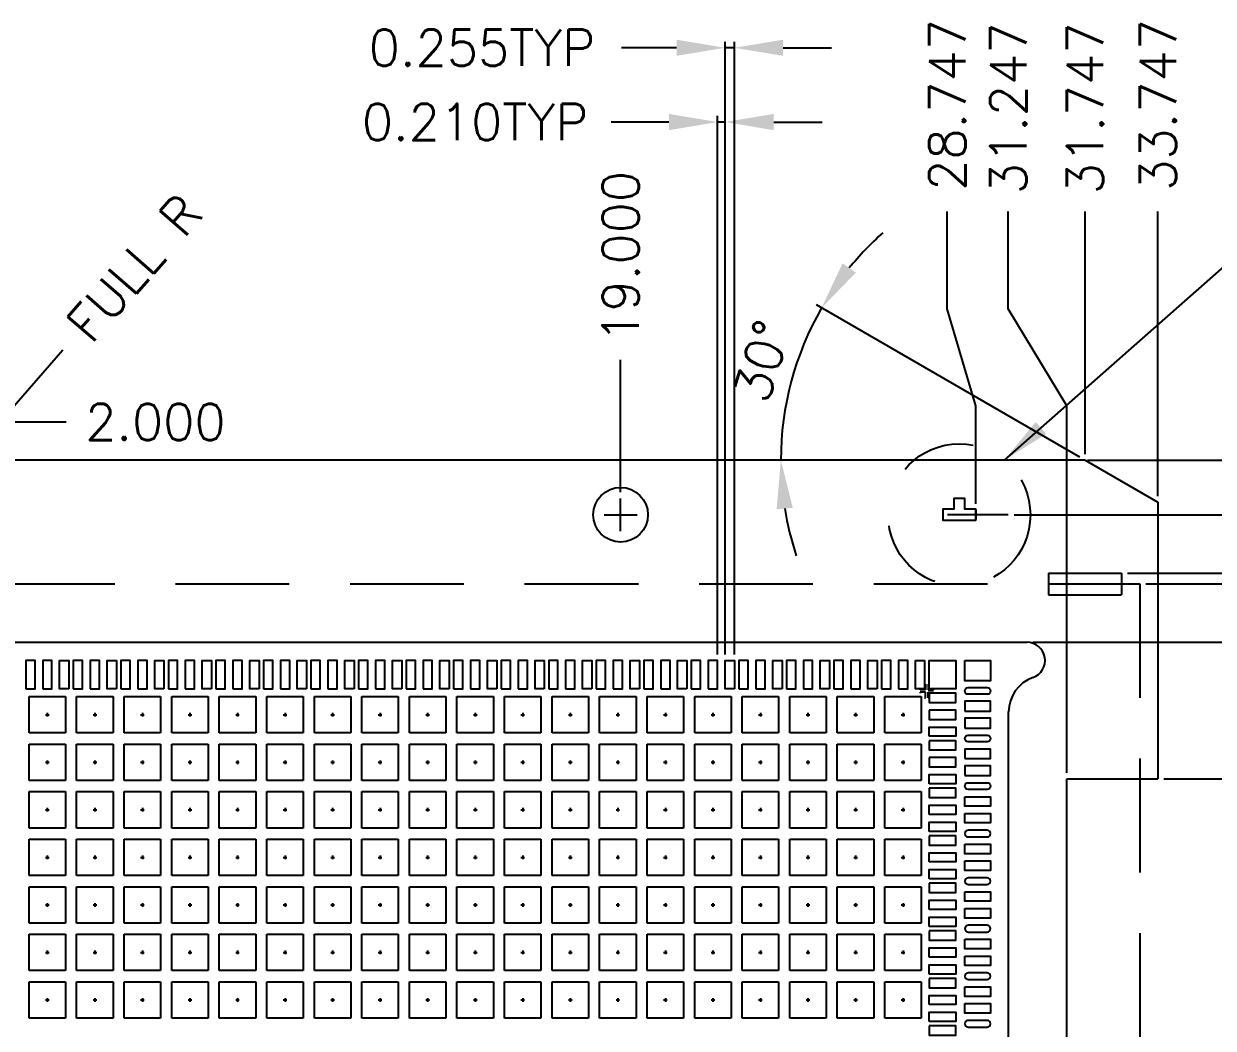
# Model space of a CAD drawing. Header units: millimetres. Extents: x 404.26 to 412.54, y 108.25 to 113.89.
# Drawn here: x 407.595 to 409.554, y 112.226 to 113.88 of the extents above; entities that cross this region are included whole.
import ezdxf

# ---------------------------------------------------------------- set-up
doc = ezdxf.new("R2010")
doc.units = ezdxf.units.MM
doc.header["$LTSCALE"] = 0.5
doc.header["$PDMODE"] = 98
for name, pattern in [('CENTER', [50.8, 31.75, -6.35, 6.35, -6.35]), ('HIDDEN', [0.375, 0.25, -0.125]), ('PHANTOM2', [31.75, 15.875, -3.175, 3.175, -3.175, 3.175, -3.175])]:
    doc.linetypes.add(name, pattern=pattern)
for name, color, linetype in [('1', 7, 'Continuous'), ('1D', 4, 'Continuous'), ('BTM', 7, 'HIDDEN'), ('CEN', 2, 'CENTER'), ('DIM', 3, 'Continuous'), ('PKG', 1, 'PHANTOM2')]:
    doc.layers.add(name, color=color, linetype=linetype)
doc.styles.add('SIMPLEX', font='simplex.shx')
doc.dimstyles.new('Standard1', dxfattribs={"dimtxt": 0.08, "dimasz": 0.08, "dimexe": 0.015, "dimexo": 0.015, "dimgap": 0.027, "dimtad": 1, "dimdec": 3, "dimlfac": 33.333333, "dimrnd": 0.0005, "dimzin": 1, "dimtxsty": 'SIMPLEX', "dimcen": 0.1905, "dimclrd": 256, "dimclre": 256, "dimclrt": 256, "dimazin": 3, "dimtp": 0.03, "dimtm": 0.05, "dimtfac": 0.8, "dimtdec": 3, "dimtmove": 0, "dimatfit": 3, "dimfxl": 0.05, "dimtzin": 4, "dimlwd": -1, "dimlwe": -1})
doc.dimstyles.new('Standard2', dxfattribs={"dimtxt": 0.06, "dimasz": 0.08, "dimexe": 0.01, "dimexo": 0.01, "dimgap": 0.027, "dimtad": 1, "dimdec": 3, "dimlfac": 16.666667, "dimrnd": 5e-05, "dimzin": 1, "dimtxsty": 'SIMPLEX', "dimcen": 0.1905, "dimclrd": 256, "dimclre": 256, "dimclrt": 256, "dimazin": 3, "dimtp": 0.03, "dimtm": 0.05, "dimtfac": 0.8, "dimtdec": 3, "dimtmove": 0, "dimatfit": 3, "dimfxl": 0.05, "dimtzin": 4, "dimlwd": -1, "dimlwe": -1})

# ---------------------------------------------------------------- blocks, each defined once
blk = doc.blocks.new('*D8')
at = {"layer": '1D', "ltscale": 0.1, "transparency": 16777216}
blk.add_line((408.5776, 113.1086), (408.5776, 113.3266), dxfattribs=at)
at = {"layer": 'Defpoints', "color": 0, "ltscale": 0.1, "transparency": 16777216}
for p in [(408.5776, 113.3266), (408.5776, 113.0986), (407.4376, 111.0196)]:
    blk.add_point(p, dxfattribs=at)
at = {"layer": '1D', "ltscale": 0.1, "transparency": 16777216, "insert": (408.5776, 113.4965), "char_height": 0.06, "attachment_point": 5, "rotation": 90, "style": 'SIMPLEX'}
blk.add_mtext('\\A1;19.000', dxfattribs=at)
blk = doc.blocks.new('*D9')
at = {"layer": '1D', "ltscale": 0.1, "transparency": 16777216}
blk.add_line((409.3465, 113.1616), (409.963, 113.1616), dxfattribs=at)
at = {"layer": 'Defpoints', "color": 0, "ltscale": 0.1, "transparency": 16777216}
for p in [(409.3365, 113.1616), (409.963, 113.1616), (407.4376, 111.0196)]:
    blk.add_point(p, dxfattribs=at)
at = {"layer": '1D', "ltscale": 0.1, "transparency": 16777216, "insert": (410.1386, 113.1616), "char_height": 0.06, "attachment_point": 5, "style": 'SIMPLEX'}
blk.add_mtext('\\A1;35.700', dxfattribs=at)
blk = doc.blocks.new('*D10')
at = {"layer": '1D', "ltscale": 0.1, "transparency": 16777216}
blk.add_line((409.4725, 112.6366), (409.963, 112.6366), dxfattribs=at)
at = {"layer": 'Defpoints', "color": 0, "ltscale": 0.1, "transparency": 16777216}
for p in [(409.4625, 112.6366), (409.963, 112.6366), (407.4376, 111.0196)]:
    blk.add_point(p, dxfattribs=at)
at = {"layer": '1D', "ltscale": 0.1, "transparency": 16777216, "insert": (410.1386, 112.6366), "char_height": 0.06, "attachment_point": 5, "style": 'SIMPLEX'}
blk.add_mtext('\\A1;26.950', dxfattribs=at)
blk = doc.blocks.new('*D28')
at = {"layer": 'Defpoints', "color": 0, "ltscale": 0.1, "transparency": 16777216}
for p in [(408.7651, 113.8407), (408.7498, 112.8316), (408.7651, 112.8316)]:
    blk.add_point(p, dxfattribs=at)
at = {"layer": 'DIM', "ltscale": 0.1, "transparency": 16777216}
for p, q in [((408.6698, 113.8407), (408.579, 113.8407)), ((408.7498, 112.8416), (408.7498, 113.8507)), ((408.7651, 113.8407), (408.7498, 113.8407)), ((408.7651, 112.8416), (408.7651, 113.8507)), ((408.8451, 113.8407), (408.9251, 113.8407))]:
    blk.add_line(p, q, dxfattribs=at)
for points in [[(408.6698, 113.854), (408.6698, 113.8274), (408.7498, 113.8407)], [(408.8451, 113.854), (408.8451, 113.8274), (408.7651, 113.8407)]]:
    blk.add_solid(points, dxfattribs=at)
at = {"layer": 'DIM', "ltscale": 0.1, "transparency": 16777216, "insert": (408.3492, 113.8407), "char_height": 0.06, "attachment_point": 5, "style": 'SIMPLEX'}
blk.add_mtext('\\A1;0.255TYP', dxfattribs=at)
blk = doc.blocks.new('*D29')
at = {"layer": 'Defpoints', "color": 0, "ltscale": 0.1, "transparency": 16777216}
for p in [(408.7498, 113.7184), (408.7372, 112.8316), (408.7498, 112.8316)]:
    blk.add_point(p, dxfattribs=at)
at = {"layer": 'DIM', "ltscale": 0.1, "transparency": 16777216}
for p, q in [((408.6572, 113.7184), (408.5619, 113.7184)), ((408.7372, 112.8416), (408.7372, 113.7284)), ((408.7498, 113.7184), (408.7372, 113.7184)), ((408.7498, 112.8416), (408.7498, 113.7284)), ((408.8298, 113.7184), (408.9098, 113.7184))]:
    blk.add_line(p, q, dxfattribs=at)
for points in [[(408.6572, 113.7317), (408.6572, 113.705), (408.7372, 113.7184)], [(408.8298, 113.7317), (408.8298, 113.705), (408.7498, 113.7184)]]:
    blk.add_solid(points, dxfattribs=at)
at = {"layer": 'DIM', "ltscale": 0.1, "transparency": 16777216, "insert": (408.3378, 113.7184), "char_height": 0.06, "attachment_point": 5, "style": 'SIMPLEX'}
blk.add_mtext('\\A1;0.210TYP', dxfattribs=at)
blk = doc.blocks.new('*D30')
at = {"layer": '1D', "transparency": 16777216}
for p, q in [((409.4425, 112.9576), (410.8102, 112.9576)), ((410.8002, 112.8776), (410.8002, 111.6918)), ((410.8002, 109.1976), (410.8002, 110.3835)), ((409.4425, 109.1176), (410.8102, 109.1176))]:
    blk.add_line(p, q, dxfattribs=at)
for points in [[(410.7869, 112.8776), (410.8136, 112.8776), (410.8002, 112.9576)], [(410.7869, 109.1976), (410.8136, 109.1976), (410.8002, 109.1176)]]:
    blk.add_solid(points, dxfattribs=at)
at = {"layer": 'Defpoints', "color": 0, "transparency": 16777216}
for p in [(409.4325, 112.9576), (409.4325, 109.1176), (410.8002, 109.1176)]:
    blk.add_point(p, dxfattribs=at)
at = {"layer": '1D', "transparency": 16777216, "insert": (410.8002, 111.0376), "char_height": 0.06, "attachment_point": 5, "rotation": 90, "style": 'SIMPLEX'}
blk.add_mtext('\\A1;64.000%%P0.500(TAPE WIDTH)', dxfattribs=at)
blk = doc.blocks.new('*D31')
at = {"layer": '1D', "transparency": 16777216}
for p, q in [((409.2566, 112.8616), (410.6311, 112.8616)), ((410.6211, 112.7816), (410.6211, 111.5366)), ((410.6211, 109.2576), (410.6211, 110.5026)), ((409.2566, 109.1776), (410.6311, 109.1776))]:
    blk.add_line(p, q, dxfattribs=at)
for points in [[(410.6078, 112.7816), (410.6345, 112.7816), (410.6211, 112.8616)], [(410.6078, 109.2576), (410.6345, 109.2576), (410.6211, 109.1776)]]:
    blk.add_solid(points, dxfattribs=at)
at = {"layer": 'Defpoints', "color": 0, "transparency": 16777216}
for p in [(409.2466, 112.8616), (409.2466, 109.1776), (410.6211, 109.1776)]:
    blk.add_point(p, dxfattribs=at)
at = {"layer": '1D', "transparency": 16777216, "insert": (410.6211, 111.0196), "char_height": 0.06, "attachment_point": 5, "rotation": 90, "style": 'SIMPLEX'}
blk.add_mtext('\\A1;59.3X61.4(MOLD PKG)', dxfattribs=at)
blk = doc.blocks.new('*D36')
at = {"layer": '1D', "transparency": 16777216}
for p, q in [((409.643, 112.9756), (409.803, 113.0065)), ((409.803, 113.0065), (409.963, 113.0065)), ((409.4125, 112.9756), (409.643, 112.9756))]:
    blk.add_line(p, q, dxfattribs=at)
at = {"layer": 'Defpoints', "color": 0, "transparency": 16777216}
for p in [(409.963, 113.0065), (409.4025, 112.9756), (407.4376, 111.0196)]:
    blk.add_point(p, dxfattribs=at)
at = {"layer": '1D', "transparency": 16777216, "insert": (410.1386, 113.0065), "char_height": 0.06, "attachment_point": 5, "style": 'SIMPLEX'}
blk.add_mtext('\\A1;32.600', dxfattribs=at)
blk = doc.blocks.new('*D39')
at = {"layer": '1D', "ltscale": 0.1, "transparency": 16777216}
for p, q in [((409.643, 113.0716), (409.803, 113.0833)), ((409.803, 113.0833), (409.963, 113.0833)), ((409.2259, 113.0716), (409.643, 113.0716))]:
    blk.add_line(p, q, dxfattribs=at)
at = {"layer": 'Defpoints', "color": 0, "ltscale": 0.1, "transparency": 16777216}
for p in [(409.963, 113.0833), (409.2159, 113.0716), (407.4376, 111.0196)]:
    blk.add_point(p, dxfattribs=at)
at = {"layer": '1D', "ltscale": 0.1, "transparency": 16777216, "insert": (410.1386, 113.0833), "char_height": 0.06, "attachment_point": 5, "style": 'SIMPLEX'}
blk.add_mtext('\\A1;34.200', dxfattribs=at)
blk = doc.blocks.new('*D53')
at = {"layer": '1D', "ltscale": 0.1, "transparency": 16777216}
for p, q in [((409.216, 113.4109), (409.216, 113.5709)), ((409.3125, 113.2509), (409.216, 113.4109)), ((409.3125, 112.6466), (409.3125, 113.2509))]:
    blk.add_line(p, q, dxfattribs=at)
at = {"layer": 'Defpoints', "color": 0, "ltscale": 0.1, "transparency": 16777216}
for p in [(409.216, 113.5709), (409.3125, 112.6366), (407.4376, 111.0196)]:
    blk.add_point(p, dxfattribs=at)
at = {"layer": '1D', "ltscale": 0.1, "transparency": 16777216, "insert": (409.216, 113.7408), "char_height": 0.06, "attachment_point": 5, "rotation": 90, "style": 'SIMPLEX'}
blk.add_mtext('\\A1;31.247', dxfattribs=at)
blk = doc.blocks.new('*D54')
at = {"layer": '1D', "ltscale": 0.1, "transparency": 16777216}
for p, q in [((409.1156, 113.4109), (409.1156, 113.5709)), ((409.1625, 113.2509), (409.1156, 113.4109)), ((409.1625, 113.0895), (409.1625, 113.2509))]:
    blk.add_line(p, q, dxfattribs=at)
at = {"layer": 'Defpoints', "color": 0, "ltscale": 0.1, "transparency": 16777216}
for p in [(409.1156, 113.5709), (409.1625, 113.0795), (407.4376, 111.0196)]:
    blk.add_point(p, dxfattribs=at)
at = {"layer": '1D', "ltscale": 0.1, "transparency": 16777216, "insert": (409.1156, 113.7465), "char_height": 0.06, "attachment_point": 5, "rotation": 90, "style": 'SIMPLEX'}
blk.add_mtext('\\A1;28.747', dxfattribs=at)
blk = doc.blocks.new('*D82')
at = {"layer": '1D', "transparency": 16777216}
blk.add_line((409.3338, 113.1666), (408.9, 113.4172), dxfattribs=at)
for start, end in [(131.6759, 140.8347), (149.9936, 180), (189.1588, 198.3177)]:
    blk.add_arc((409.3425, 113.1616), 0.501, start, end, dxfattribs=at)
for points in [[(408.965, 113.4705), (408.943, 113.4856), (408.9086, 113.4122)], [(408.8346, 113.0808), (408.8611, 113.083), (408.8415, 113.1616)]]:
    blk.add_solid(points, dxfattribs=at)
at = {"layer": 'Defpoints', "color": 0, "transparency": 16777216}
for p in [(408.8491, 113.2487), (405.5444, 113.1616), (409.3425, 113.1616), (409.3425, 113.1616), (409.4625, 113.0923)]:
    blk.add_point(p, dxfattribs=at)
at = {"layer": '1D', "transparency": 16777216, "insert": (408.8104, 113.3249), "char_height": 0.06, "attachment_point": 5, "rotation": 72.946, "style": 'SIMPLEX'}
blk.add_mtext('\\A1;30°', dxfattribs=at)
blk = doc.blocks.new('*D80')
at = {"layer": '1D', "ltscale": 0.1, "transparency": 16777216}
blk.add_line((409.3425, 113.1716), (409.3425, 113.5709), dxfattribs=at)
at = {"layer": 'Defpoints', "color": 0, "ltscale": 0.1, "transparency": 16777216}
for p in [(409.3425, 113.5709), (409.3425, 113.1616), (407.4376, 111.0196)]:
    blk.add_point(p, dxfattribs=at)
at = {"layer": '1D', "ltscale": 0.1, "transparency": 16777216, "insert": (409.3425, 113.7408), "char_height": 0.06, "attachment_point": 5, "rotation": 90, "style": 'SIMPLEX'}
blk.add_mtext('\\A1;31.747', dxfattribs=at)
blk = doc.blocks.new('*D81')
at = {"layer": '1D', "ltscale": 0.1, "transparency": 16777216}
blk.add_line((409.4625, 113.1023), (409.4625, 113.5709), dxfattribs=at)
at = {"layer": 'Defpoints', "color": 0, "ltscale": 0.1, "transparency": 16777216}
for p in [(409.4625, 113.5709), (409.4625, 113.0923), (407.4376, 111.0196)]:
    blk.add_point(p, dxfattribs=at)
at = {"layer": '1D', "ltscale": 0.1, "transparency": 16777216, "insert": (409.4625, 113.7465), "char_height": 0.06, "attachment_point": 5, "rotation": 90, "style": 'SIMPLEX'}
blk.add_mtext('\\A1;33.747', dxfattribs=at)
blk = doc.blocks.new('*D85')
at = {"layer": 'Defpoints', "color": 0, "ltscale": 0.1, "transparency": 16777216}
for p in [(407.4976, 113.2245), (407.3776, 113.0716), (407.4976, 113.0716)]:
    blk.add_point(p, dxfattribs=at)
at = {"layer": 'DIM', "color": 0, "ltscale": 0.1, "transparency": 16777216}
for p, q in [((407.3776, 113.0816), (407.3776, 113.2345)), ((407.4976, 113.0816), (407.4976, 113.2345)), ((407.2976, 113.2245), (407.2176, 113.2245)), ((407.3776, 113.2245), (407.4976, 113.2245)), ((407.5776, 113.2245), (407.6644, 113.2245))]:
    blk.add_line(p, q, dxfattribs=at)
for points in [[(407.2976, 113.2378), (407.2976, 113.2112), (407.3776, 113.2245)], [(407.5776, 113.2378), (407.5776, 113.2112), (407.4976, 113.2245)]]:
    blk.add_solid(points, dxfattribs=at)
at = {"layer": 'DIM', "color": 1, "ltscale": 0.1, "transparency": 16777216, "insert": (407.8114, 113.2245), "char_height": 0.06, "attachment_point": 5, "style": 'SIMPLEX'}
blk.add_mtext('\\A1;2.000', dxfattribs=at)
blk = doc.blocks.new('*D84')
at = {"layer": 'Defpoints', "color": 0, "ltscale": 0.1, "transparency": 16777216}
for p in [(407.4226, 113.0716), (407.3931, 113.0377)]:
    blk.add_point(p, dxfattribs=at)
at = {"layer": 'DIM', "color": 0, "ltscale": 0.1, "transparency": 16777216}
blk.add_line((407.6587, 113.3424), (407.4456, 113.098), dxfattribs=at)
blk.add_solid([(407.4356, 113.1068), (407.4557, 113.0893), (407.3931, 113.0377)], dxfattribs=at)
at = {"layer": 'DIM', "color": 1, "ltscale": 0.1, "transparency": 16777216, "insert": (407.7769, 113.4779), "char_height": 0.06, "attachment_point": 5, "rotation": 48.916, "style": 'SIMPLEX'}
blk.add_mtext('\\A1;FULL R', dxfattribs=at)
blk = doc.blocks.new('*U143')
at = {"layer": 'CEN', "ltscale": 0.005}
for p, q in [((-0.003, 0), (0.003, 0)), ((0, 0.003), (0, -0.003))]:
    blk.add_line(p, q, dxfattribs=at)
at = {"layer": 'PKG', "ltscale": 0.02}
blk.add_lwpolyline([(-0.03, -0.03), (-0.03, 0.03), (0.03, 0.03), (0.03, -0.03)], close=True, dxfattribs=at)
blk = doc.blocks.new('*U144')
at = {"layer": 'DIM', "color": 0, "linetype": 'ByBlock', "lineweight": -2, "transparency": 16777216}
for p in [(1.8009, 3.4452), (1.8792, 3.4452), (1.9575, 3.4452), (2.0358, 3.4452), (2.1141, 3.4452), (2.1924, 3.4452), (2.2707, 3.4452), (2.349, 3.4452), (2.4273, 3.4452), (2.5056, 3.4452), (2.5839, 3.4452), (2.6622, 3.4452), (2.7405, 3.4452), (2.8188, 3.4452), (2.8971, 3.4452), (2.9754, 3.4452), (3.0537, 3.4452), (3.132, 3.4452), (3.2103, 3.4452), (1.8009, 3.3669), (1.8792, 3.3669), (1.9575, 3.3669), (2.0358, 3.3669), (2.1141, 3.3669), (2.1924, 3.3669), (2.2707, 3.3669), (2.349, 3.3669), (2.4273, 3.3669), (2.5056, 3.3669), (2.5839, 3.3669), (2.6622, 3.3669), (2.7405, 3.3669), (2.8188, 3.3669), (2.8971, 3.3669), (2.9754, 3.3669), (3.0537, 3.3669), (3.132, 3.3669), (3.2103, 3.3669), (1.8009, 3.2886), (1.8792, 3.2886), (1.9575, 3.2886), (2.0358, 3.2886), (2.1141, 3.2886), (2.1924, 3.2886), (2.2707, 3.2886), (2.349, 3.2886), (2.4273, 3.2886), (2.5056, 3.2886), (2.5839, 3.2886), (2.6622, 3.2886), (2.7405, 3.2886), (2.8188, 3.2886), (2.8971, 3.2886), (2.9754, 3.2886), (3.0537, 3.2886), (3.132, 3.2886), (3.2103, 3.2886), (1.8009, 3.2103), (1.8792, 3.2103), (1.9575, 3.2103), (2.0358, 3.2103), (2.1141, 3.2103), (2.1924, 3.2103), (2.2707, 3.2103), (2.349, 3.2103), (2.4273, 3.2103), (2.5056, 3.2103), (2.5839, 3.2103), (2.6622, 3.2103), (2.7405, 3.2103), (2.8188, 3.2103), (2.8971, 3.2103), (2.9754, 3.2103), (3.0537, 3.2103), (3.132, 3.2103), (3.2103, 3.2103), (1.8009, 3.132), (1.8792, 3.132), (1.9575, 3.132), (2.0358, 3.132), (2.1141, 3.132), (2.1924, 3.132), (2.2707, 3.132), (2.349, 3.132), (2.4273, 3.132), (2.5056, 3.132), (2.5839, 3.132), (2.6622, 3.132), (2.7405, 3.132), (2.8188, 3.132), (2.8971, 3.132), (2.9754, 3.132), (3.0537, 3.132), (3.132, 3.132), (3.2103, 3.132), (1.8009, 3.0537), (1.8792, 3.0537), (1.9575, 3.0537), (2.0358, 3.0537), (2.1141, 3.0537), (2.1924, 3.0537), (2.2707, 3.0537), (2.349, 3.0537), (2.4273, 3.0537), (2.5056, 3.0537), (2.5839, 3.0537), (2.6622, 3.0537), (2.7405, 3.0537), (2.8188, 3.0537), (2.8971, 3.0537), (2.9754, 3.0537), (3.0537, 3.0537), (3.132, 3.0537), (3.2103, 3.0537), (1.8009, 2.9754), (1.8792, 2.9754), (1.9575, 2.9754), (2.0358, 2.9754), (2.1141, 2.9754), (2.1924, 2.9754), (2.2707, 2.9754), (2.349, 2.9754), (2.4273, 2.9754), (2.5056, 2.9754), (2.5839, 2.9754), (2.6622, 2.9754), (2.7405, 2.9754), (2.8188, 2.9754), (2.8971, 2.9754), (2.9754, 2.9754), (3.0537, 2.9754), (3.132, 2.9754), (3.2103, 2.9754)]:
    blk.add_blockref('*U143', p, dxfattribs=at)

msp = doc.modelspace()

# ---------------------------------------------------------------- linework, layer by layer
for p, q in [((409.342459, 113.161642), (405.544411, 113.161642)), ((409.342459, 113.161642), (409.462459, 113.092342)), ((409.462459, 113.092342), (409.462459, 112.636642))]:
    msp.add_line(p, q)
at = {"ltscale": 0.1}
msp.add_line((409.162459, 113.07951), (409.162459, 113.063774), dxfattribs=at)
at = {"color": 1, "linetype": 'CENTER', "ltscale": 0.001}
msp.add_line((409.215908, 113.071642), (409.073399, 113.071642), dxfattribs=at)
at = {"color": 1}
for p, q in [((409.282459, 112.975642), (409.402459, 112.975642)), ((409.282459, 112.975642), (409.282459, 112.939642)), ((409.402459, 112.975642), (409.402459, 112.939642)), ((409.282459, 112.939642), (409.402459, 112.939642))]:
    msp.add_line(p, q, dxfattribs=at)
at = {"color": 2, "linetype": 'HIDDEN', "ltscale": 1.5}
msp.add_line((409.432459, 112.957642), (409.432459, 109.117642), dxfattribs=at)
at = {"color": 0}
for p, q in [((409.312459, 112.156642), (409.312459, 112.636642)), ((409.312459, 112.636642), (409.462459, 112.636642))]:
    msp.add_line(p, q, dxfattribs=at)
at = {"ltscale": 0.05}
msp.add_lwpolyline([(409.144459, 113.062642), (409.162459, 113.062642), (409.162459, 113.080642), (409.144459, 113.080642), (409.144459, 113.098642), (409.126459, 113.098642), (409.126459, 113.080642), (409.108459, 113.080642), (409.108459, 113.062642), (409.144459, 113.062642)], dxfattribs=at)
at = {"ltscale": 0.02}
for points in [[(407.597839, 112.784992), (407.613139, 112.784992), (407.613139, 112.831642), (407.597839, 112.831642)], [(407.625739, 112.784992), (407.641039, 112.784992), (407.641039, 112.831642), (407.625739, 112.831642)], [(407.668939, 112.784992), (407.653639, 112.784992), (407.653639, 112.831642), (407.668939, 112.831642)], [(407.676139, 112.784992), (407.691439, 112.784992), (407.691439, 112.831642), (407.676139, 112.831642)], [(407.704039, 112.784992), (407.719339, 112.784992), (407.719339, 112.831642), (407.704039, 112.831642)], [(407.747239, 112.784992), (407.731939, 112.784992), (407.731939, 112.831642), (407.747239, 112.831642)], [(407.754439, 112.784992), (407.769739, 112.784992), (407.769739, 112.831642), (407.754439, 112.831642)], [(407.782339, 112.784992), (407.797639, 112.784992), (407.797639, 112.831642), (407.782339, 112.831642)], [(407.825539, 112.784992), (407.810239, 112.784992), (407.810239, 112.831642), (407.825539, 112.831642)], [(407.832739, 112.784992), (407.848039, 112.784992), (407.848039, 112.831642), (407.832739, 112.831642)], [(407.860639, 112.784992), (407.875939, 112.784992), (407.875939, 112.831642), (407.860639, 112.831642)], [(407.903839, 112.784992), (407.888539, 112.784992), (407.888539, 112.831642), (407.903839, 112.831642)], [(407.911039, 112.784992), (407.926339, 112.784992), (407.926339, 112.831642), (407.911039, 112.831642)], [(407.938939, 112.784992), (407.954239, 112.784992), (407.954239, 112.831642), (407.938939, 112.831642)], [(407.982139, 112.784992), (407.966839, 112.784992), (407.966839, 112.831642), (407.982139, 112.831642)], [(407.989339, 112.784992), (408.004639, 112.784992), (408.004639, 112.831642), (407.989339, 112.831642)], [(408.017239, 112.784992), (408.032539, 112.784992), (408.032539, 112.831642), (408.017239, 112.831642)], [(408.060439, 112.784992), (408.045139, 112.784992), (408.045139, 112.831642), (408.060439, 112.831642)], [(408.067639, 112.784992), (408.082939, 112.784992), (408.082939, 112.831642), (408.067639, 112.831642)], [(408.095539, 112.784992), (408.110839, 112.784992), (408.110839, 112.831642), (408.095539, 112.831642)], [(408.138739, 112.784992), (408.123439, 112.784992), (408.123439, 112.831642), (408.138739, 112.831642)], [(408.145939, 112.784992), (408.161239, 112.784992), (408.161239, 112.831642), (408.145939, 112.831642)], [(408.173839, 112.784992), (408.189139, 112.784992), (408.189139, 112.831642), (408.173839, 112.831642)], [(408.217039, 112.784992), (408.201739, 112.784992), (408.201739, 112.831642), (408.217039, 112.831642)], [(408.224239, 112.784992), (408.239539, 112.784992), (408.239539, 112.831642), (408.224239, 112.831642)], [(408.252139, 112.784992), (408.267439, 112.784992), (408.267439, 112.831642), (408.252139, 112.831642)], [(408.295339, 112.784992), (408.280039, 112.784992), (408.280039, 112.831642), (408.295339, 112.831642)], [(408.302539, 112.784992), (408.317839, 112.784992), (408.317839, 112.831642), (408.302539, 112.831642)], [(408.330439, 112.784992), (408.345739, 112.784992), (408.345739, 112.831642), (408.330439, 112.831642)], [(408.373639, 112.784992), (408.358339, 112.784992), (408.358339, 112.831642), (408.373639, 112.831642)], [(408.380839, 112.784992), (408.396139, 112.784992), (408.396139, 112.831642), (408.380839, 112.831642)], [(408.408739, 112.784992), (408.424039, 112.784992), (408.424039, 112.831642), (408.408739, 112.831642)], [(408.451939, 112.784992), (408.436639, 112.784992), (408.436639, 112.831642), (408.451939, 112.831642)], [(408.459139, 112.784992), (408.474439, 112.784992), (408.474439, 112.831642), (408.459139, 112.831642)], [(408.487039, 112.784992), (408.502339, 112.784992), (408.502339, 112.831642), (408.487039, 112.831642)], [(408.530239, 112.784992), (408.514939, 112.784992), (408.514939, 112.831642), (408.530239, 112.831642)], [(408.537439, 112.784992), (408.552739, 112.784992), (408.552739, 112.831642), (408.537439, 112.831642)], [(408.565339, 112.784992), (408.580639, 112.784992), (408.580639, 112.831642), (408.565339, 112.831642)], [(408.608539, 112.784992), (408.593239, 112.784992), (408.593239, 112.831642), (408.608539, 112.831642)], [(408.615739, 112.784992), (408.631039, 112.784992), (408.631039, 112.831642), (408.615739, 112.831642)], [(408.643639, 112.784992), (408.658939, 112.784992), (408.658939, 112.831642), (408.643639, 112.831642)], [(408.686839, 112.784992), (408.671539, 112.784992), (408.671539, 112.831642), (408.686839, 112.831642)], [(408.694039, 112.784992), (408.709339, 112.784992), (408.709339, 112.831642), (408.694039, 112.831642)], [(408.721939, 112.784992), (408.737239, 112.784992), (408.737239, 112.831642), (408.721939, 112.831642)], [(408.765139, 112.784992), (408.749839, 112.784992), (408.749839, 112.831642), (408.765139, 112.831642)], [(408.772339, 112.784992), (408.787639, 112.784992), (408.787639, 112.831642), (408.772339, 112.831642)], [(408.800239, 112.784992), (408.815539, 112.784992), (408.815539, 112.831642), (408.800239, 112.831642)], [(408.843439, 112.784992), (408.828139, 112.784992), (408.828139, 112.831642), (408.843439, 112.831642)], [(408.850639, 112.784992), (408.865939, 112.784992), (408.865939, 112.831642), (408.850639, 112.831642)], [(408.878539, 112.784992), (408.893839, 112.784992), (408.893839, 112.831642), (408.878539, 112.831642)], [(408.921739, 112.784992), (408.906439, 112.784992), (408.906439, 112.831642), (408.921739, 112.831642)], [(408.928939, 112.784992), (408.944239, 112.784992), (408.944239, 112.831642), (408.928939, 112.831642)], [(408.956839, 112.784992), (408.972139, 112.784992), (408.972139, 112.831642), (408.956839, 112.831642)], [(409.000039, 112.784992), (408.984739, 112.784992), (408.984739, 112.831642), (409.000039, 112.831642)], [(409.007239, 112.784992), (409.022539, 112.784992), (409.022539, 112.831642), (409.007239, 112.831642)], [(409.035139, 112.784992), (409.050439, 112.784992), (409.050439, 112.831642), (409.035139, 112.831642)], [(409.078339, 112.784992), (409.063039, 112.784992), (409.063039, 112.831642), (409.078339, 112.831642)], [(409.085539, 112.784992), (409.085539, 112.831642), (409.129639, 112.831642), (409.129639, 112.784992)], [(409.144639, 112.831642), (409.186639, 112.831642), (409.186639, 112.798342), (409.144639, 112.798342)], [(409.085539, 112.777792), (409.085539, 112.762492), (409.129639, 112.762492), (409.129639, 112.777792)], [(409.144639, 112.747942), (409.186639, 112.747942), (409.186639, 112.764442), (409.144639, 112.764442)], [(409.085539, 112.749892), (409.085539, 112.734592), (409.129639, 112.734592), (409.129639, 112.749892)], [(409.085539, 112.706692), (409.085539, 112.721992), (409.129639, 112.721992), (409.129639, 112.706692)], [(409.144639, 112.720042), (409.186639, 112.720042), (409.186639, 112.736542), (409.144639, 112.736542)], [(409.085539, 112.699492), (409.085539, 112.684192), (409.129639, 112.684192), (409.129639, 112.699492)], [(409.144639, 112.669942), (409.186639, 112.669942), (409.186639, 112.685542), (409.144639, 112.685542)], [(409.085539, 112.671592), (409.085539, 112.656292), (409.129639, 112.656292), (409.129639, 112.671592)], [(409.085539, 112.628392), (409.085539, 112.643692), (409.129639, 112.643692), (409.129639, 112.628392)], [(409.144639, 112.642342), (409.186639, 112.642342), (409.186639, 112.657942), (409.144639, 112.657942)], [(409.085539, 112.621192), (409.085539, 112.605892), (409.129639, 112.605892), (409.129639, 112.621192)], [(409.144639, 112.607242), (409.186639, 112.607242), (409.186639, 112.591642), (409.144639, 112.591642)], [(409.085539, 112.577992), (409.085539, 112.593292), (409.129639, 112.593292), (409.129639, 112.577992)], [(409.085539, 112.550092), (409.085539, 112.565392), (409.129639, 112.565392), (409.129639, 112.550092)], [(409.144639, 112.579642), (409.186639, 112.579642), (409.186639, 112.564042), (409.144639, 112.564042)], [(409.085539, 112.542892), (409.085539, 112.527592), (409.129639, 112.527592), (409.129639, 112.542892)], [(409.144639, 112.528942), (409.186639, 112.528942), (409.186639, 112.513342), (409.144639, 112.513342)], [(409.085539, 112.499692), (409.085539, 112.514992), (409.129639, 112.514992), (409.129639, 112.499692)], [(409.085539, 112.471792), (409.085539, 112.487092), (409.129639, 112.487092), (409.129639, 112.471792)], [(409.144639, 112.501342), (409.186639, 112.501342), (409.186639, 112.485742), (409.144639, 112.485742)], [(409.085539, 112.464592), (409.085539, 112.449292), (409.129639, 112.449292), (409.129639, 112.464592)], [(409.144639, 112.450642), (409.186639, 112.450642), (409.186639, 112.435042), (409.144639, 112.435042)], [(409.085539, 112.421392), (409.085539, 112.436692), (409.129639, 112.436692), (409.129639, 112.421392)], [(409.085539, 112.393492), (409.085539, 112.408792), (409.129639, 112.408792), (409.129639, 112.393492)], [(409.144639, 112.423042), (409.186639, 112.423042), (409.186639, 112.407442), (409.144639, 112.407442)], [(409.085539, 112.386292), (409.085539, 112.370992), (409.129639, 112.370992), (409.129639, 112.386292)], [(409.144639, 112.372342), (409.186639, 112.372342), (409.186639, 112.356742), (409.144639, 112.356742)], [(409.085539, 112.343092), (409.085539, 112.358392), (409.129639, 112.358392), (409.129639, 112.343092)], [(409.085539, 112.315192), (409.085539, 112.330492), (409.129639, 112.330492), (409.129639, 112.315192)], [(409.144639, 112.344742), (409.186639, 112.344742), (409.186639, 112.329142), (409.144639, 112.329142)], [(409.085539, 112.307992), (409.085539, 112.292692), (409.129639, 112.292692), (409.129639, 112.307992)], [(409.144639, 112.294042), (409.186639, 112.294042), (409.186639, 112.278442), (409.144639, 112.278442)], [(409.085539, 112.264792), (409.085539, 112.280092), (409.129639, 112.280092), (409.129639, 112.264792)], [(409.085539, 112.236892), (409.085539, 112.252192), (409.129639, 112.252192), (409.129639, 112.236892)], [(409.144639, 112.266442), (409.186639, 112.266442), (409.186639, 112.250842), (409.144639, 112.250842)], [(409.085539, 112.229692), (409.085539, 112.214392), (409.129639, 112.214392), (409.129639, 112.229692)]]:
    msp.add_lwpolyline(points, close=True, dxfattribs=at)
for points in [[(409.181089, 112.775842), (409.150189, 112.775842, -0.41421356), (409.144639, 112.781392), (409.144639, 112.781392, -0.41421356), (409.150189, 112.786942), (409.181089, 112.786942, -0.41421356), (409.186639, 112.781392), (409.186639, 112.781392, -0.41421356)], [(409.181089, 112.697542), (409.150189, 112.697542, -0.41421356), (409.144639, 112.703092), (409.144639, 112.703092, -0.41421356), (409.150189, 112.708642), (409.181089, 112.708642, -0.41421356), (409.186639, 112.703092), (409.186639, 112.703092, -0.41421356)], [(409.181089, 112.619242), (409.150189, 112.619242, -0.41421356), (409.144639, 112.624792), (409.144639, 112.624792, -0.41421356), (409.150189, 112.630342), (409.181089, 112.630342, -0.41421356), (409.186639, 112.624792), (409.186639, 112.624792, -0.41421356)], [(409.181089, 112.552042), (409.150189, 112.552042, 0.41421356), (409.144639, 112.546492), (409.144639, 112.546492, 0.41421356), (409.150189, 112.540942), (409.181089, 112.540942, 0.41421356), (409.186639, 112.546492), (409.186639, 112.546492, 0.41421356)], [(409.181089, 112.473742), (409.150189, 112.473742, 0.41421356), (409.144639, 112.468192), (409.144639, 112.468192, 0.41421356), (409.150189, 112.462642), (409.181089, 112.462642, 0.41421356), (409.186639, 112.468192), (409.186639, 112.468192, 0.41421356)], [(409.181089, 112.395442), (409.150189, 112.395442, 0.41421356), (409.144639, 112.389892), (409.144639, 112.389892, 0.41421356), (409.150189, 112.384342), (409.181089, 112.384342, 0.41421356), (409.186639, 112.389892), (409.186639, 112.389892, 0.41421356)], [(409.181089, 112.317142), (409.150189, 112.317142, 0.41421356), (409.144639, 112.311592), (409.144639, 112.311592, 0.41421356), (409.150189, 112.306042), (409.181089, 112.306042, 0.41421356), (409.186639, 112.311592), (409.186639, 112.311592, 0.41421356)], [(409.181089, 112.238842), (409.150189, 112.238842, 0.41421356), (409.144639, 112.233292), (409.144639, 112.233292, 0.41421356), (409.150189, 112.227742), (409.181089, 112.227742, 0.41421356), (409.186639, 112.233292), (409.186639, 112.233292, 0.41421356)]]:
    msp.add_lwpolyline(points, format="xyb", close=True, dxfattribs=at)
at = {"layer": '1', "color": 4}
for centre, radius, start, end in [((409.246639, 112.831642), 0.03, 289.471221, 90), ((409.276639, 112.746789), 0.06, 109.471221, 180)]:
    msp.add_arc(centre, radius, start, end, dxfattribs=at)
at = {"layer": '1D', "linetype": 'CENTER'}
for p, q in [((408.577639, 113.044681), (408.577639, 113.098603)), ((408.550678, 113.071642), (408.6046, 113.071642)), ((409.216639, 112.010495), (409.216639, 112.746789))]:
    msp.add_line(p, q, dxfattribs=at)
at = {"layer": '1D', "color": 2, "linetype": 'HIDDEN', "ltscale": 1.5}
msp.add_line((405.544411, 112.957642), (409.432459, 112.957642), dxfattribs=at)
at = {"layer": '1D'}
msp.add_line((405.628639, 112.861642), (409.246639, 112.861642), dxfattribs=at)
at = {"layer": '1D', "linetype": 'HIDDEN'}
msp.add_circle((409.135309, 113.071273), 0.117098, dxfattribs=at)
at = {"layer": 'BTM', "linetype": 'HIDDEN', "ltscale": 0.02}
for points in [[(409.078339, 112.792492), (409.079839, 112.792492), (409.079839, 112.783492), (409.070839, 112.783492), (409.070839, 112.784992)], [(409.078339, 112.770292), (409.079839, 112.770292), (409.079839, 112.779292), (409.070839, 112.779292), (409.070839, 112.777792)], [(409.085539, 112.792492), (409.084039, 112.792492), (409.084039, 112.783492), (409.093039, 112.783492), (409.093039, 112.784992)], [(409.085539, 112.770292), (409.084039, 112.770292), (409.084039, 112.779292), (409.093039, 112.779292), (409.093039, 112.777792)]]:
    msp.add_lwpolyline(points, dxfattribs=at)
at = {"layer": 'DIM', "color": 0}
msp.add_circle((408.577639, 113.071642), 0.045, dxfattribs=at)

# ---------------------------------------------------------------- block references
at = {"layer": 'DIM'}
msp.add_blockref('*U144', (405.832489, 109.297042), dxfattribs=at)

# ---------------------------------------------------------------- dimensions: what is measured, and where the dimension line sits
at = {"layer": '1D', "color": 4, "ltscale": 0.1}
for feature_location, offset, dtype, picture, middle in [((409.162459, 113.07951), (-0.046901, 0.491419), 1, '*D54', (409.115558, 113.746501)), ((409.462459, 113.092342), (0, 0.478587), 1, '*D81', (409.462459, 113.746501)), ((409.312459, 112.636642), (-0.096472, 0.934287), 1, '*D53', (409.215987, 113.740786)), ((409.342459, 113.161642), (0, 0.409287), 1, '*D80', (409.342459, 113.740786)), ((409.215908, 113.071642), (0.747123, 0.01163), 0, '*D39', (410.138603, 113.083272))]:
    dim = msp.add_ordinate_dim(feature_location=feature_location, offset=offset, dtype=dtype, origin=(407.437639, 111.019642), dimstyle='Standard2', override={"dimarcsym": 1}, dxfattribs=at)
    dim.commit()
    dim.dimension.update_dxf_attribs({"geometry": picture, "text_midpoint": middle})
at = {"layer": '1D', "color": 1, "ltscale": 0.1}
for feature_location, offset, dtype, picture, middle in [((408.577639, 113.098603), (0, 0.228019), 1, '*D8', (408.577639, 113.496479)), ((409.336463, 113.161647), (0.626568, 0), 0, '*D9', (410.138603, 113.161647)), ((409.462459, 112.636642), (0.500573, 0), 0, '*D10', (410.138603, 112.636642))]:
    dim = msp.add_ordinate_dim(feature_location=feature_location, offset=offset, dtype=dtype, origin=(407.437639, 111.019642), dimstyle='Standard2', override={"dimarcsym": 1}, dxfattribs=at)
    dim.commit()
    dim.dimension.update_dxf_attribs({"geometry": picture, "text_midpoint": middle})
at = {"layer": '1D'}
dim = msp.add_angular_dim_2l(base=(408.849077, 113.248658), line1=((409.342459, 113.161642), (405.544411, 113.161642)), line2=((409.342459, 113.161642), (409.462459, 113.092342)), dimstyle='Standard2', override={"dimtmove": 2}, dxfattribs=at)
dim.commit()
dim.dimension.update_dxf_attribs({"geometry": '*D82', "text_midpoint": (408.810389, 113.32486), "dimtype": 162})
dim = msp.add_ordinate_dim(feature_location=(409.402459, 112.975642), offset=(0.560573, 0.030858), dtype=0, origin=(407.437639, 111.019642), dimstyle='Standard2', dxfattribs=at)
dim.commit()
dim.dimension.update_dxf_attribs({"geometry": '*D36', "text_midpoint": (410.138603, 113.0065)})
for base, p1, p2, text, picture, middle in [((410.800242, 109.117642), (409.432459, 112.957642), (409.432459, 109.117642), '64.000%%P0.500(TAPE WIDTH)', '*D30', (410.800242, 111.037642)), ((410.621149, 109.177642), (409.246639, 112.861642), (409.246639, 109.177642), '59.3X61.4(MOLD PKG)', '*D31', (410.621149, 111.019642))]:
    dim = msp.add_linear_dim(base=base, p1=p1, p2=p2, angle=90, text=text, dimstyle='Standard2', dxfattribs=at)
    dim.commit()
    dim.dimension.update_dxf_attribs({"geometry": picture, "text_midpoint": middle})
at = {"layer": 'DIM', "color": 0, "ltscale": 0.1}
for base, p1, p2, picture, middle in [((408.765139, 113.840706), (408.749839, 112.831642), (408.765139, 112.831642), '*D28', (408.349182, 113.840706)), ((408.749839, 113.718371), (408.737239, 112.831642), (408.749839, 112.831642), '*D29', (408.337782, 113.718371))]:
    dim = msp.add_linear_dim(base=base, p1=p1, p2=p2, text='<>TYP', dimstyle='Standard2', dxfattribs=at)
    dim.commit()
    dim.dimension.update_dxf_attribs({"geometry": picture, "text_midpoint": middle, "dimtype": 160})
dim = msp.add_radius_dim(center=(407.422639, 113.071642), mpoint=(407.393066, 113.037724), text='FULL R', dimstyle='Standard2', override={"dimclrd": 0, "dimclre": 0, "dimclrt": 1}, dxfattribs=at)
dim.commit()
dim.dimension.update_dxf_attribs({"geometry": '*D84', "text_midpoint": (407.776878, 113.477943), "dimtype": 164})
dim = msp.add_linear_dim(base=(407.497639, 113.224485), p1=(407.377639, 113.071642), p2=(407.497639, 113.071642), dimstyle='Standard2', override={"dimclrd": 0, "dimclre": 0, "dimclrt": 1}, dxfattribs=at)
dim.commit()
dim.dimension.update_dxf_attribs({"geometry": '*D85', "text_midpoint": (407.811413, 113.224485), "dimtype": 160})

# ---------------------------------------------------------------- leaders
at = {"layer": '1D', "ltscale": 0.1}
msp.add_leader([(409.209776, 113.161642), (409.720524, 113.611749), (410.318464, 113.611749)], dimstyle='Standard1', override={"dimgap": 0.027, "dimtad": 0}, dxfattribs=at)

doc.saveas('drawing.dxf')
